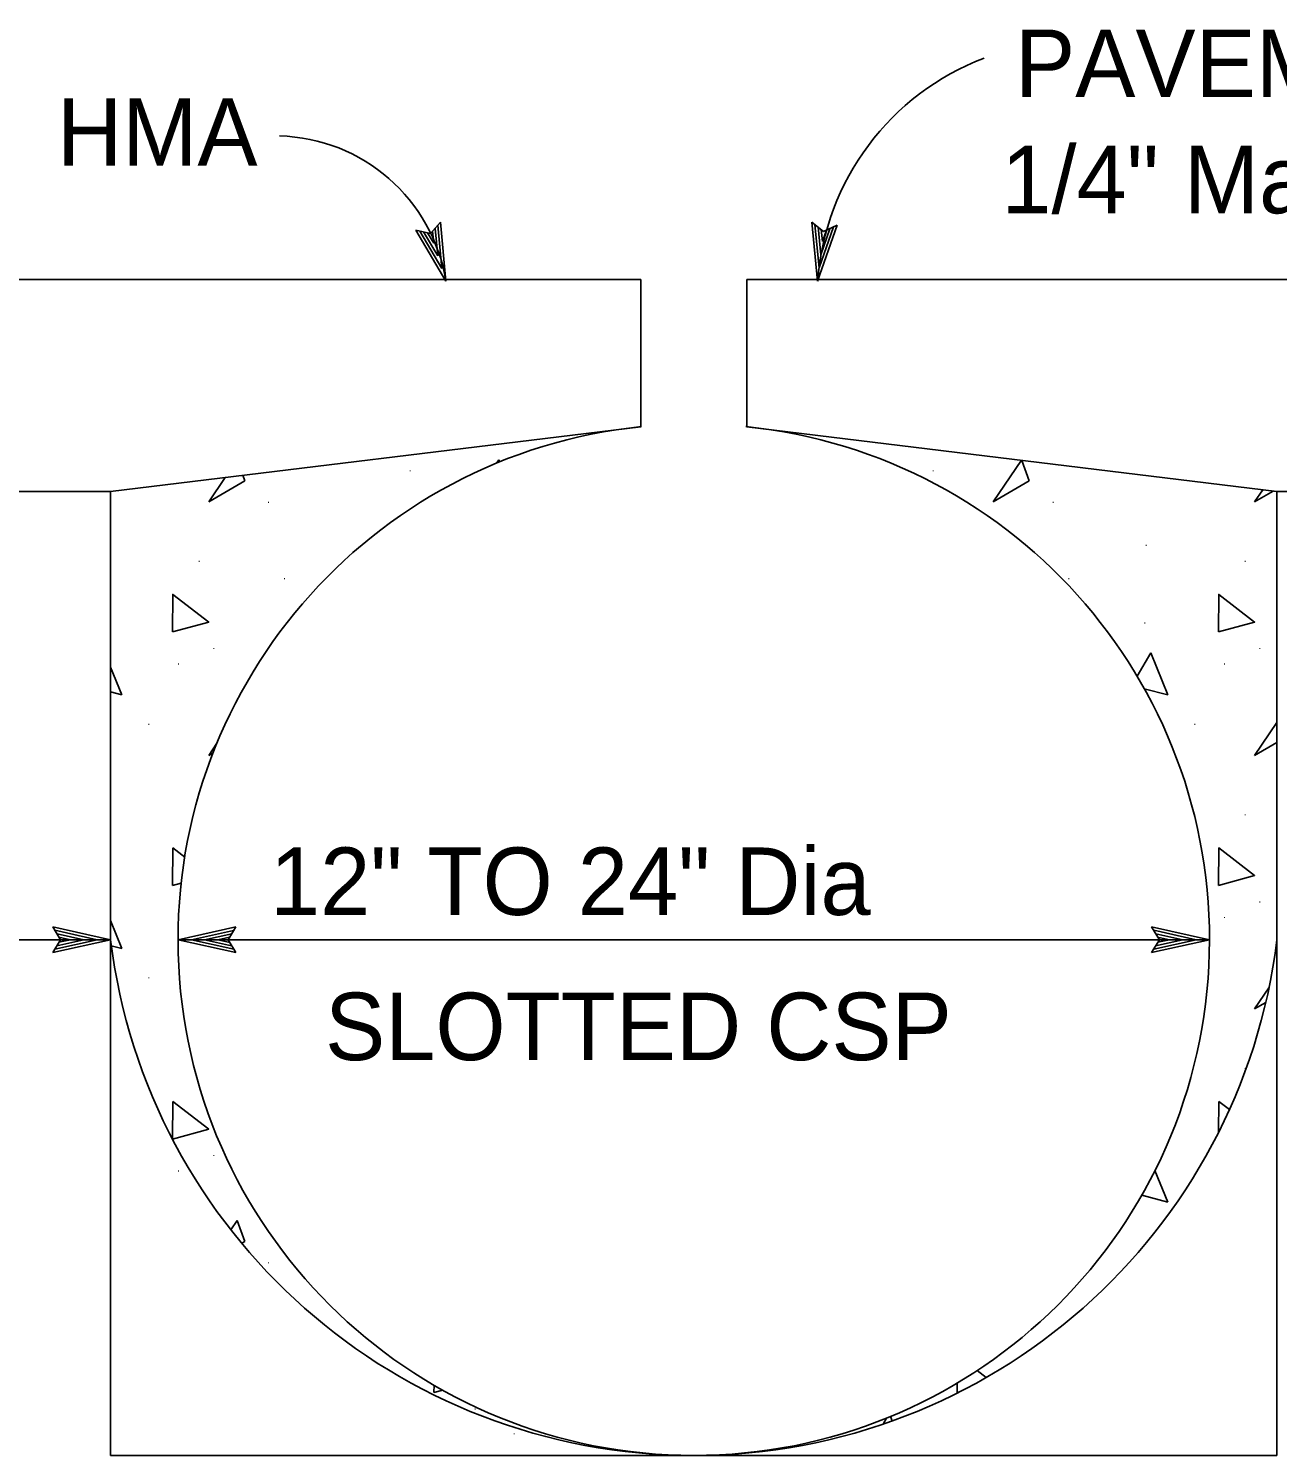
# Model space of a CAD drawing. Extents: x -894 to 866, y -472 to 714.
# Drawn here: x 490.2 to 619.8, y -209 to -61 of the extents above; entities that cross this region are included whole.
import ezdxf

# ---------------------------------------------------------------- set-up
doc = ezdxf.new("R2010")
doc.units = 0
for name, color, linetype in [('56 Stage 3 Anno', 7, 'Continuous'), ('57 Undefined', 7, 'Continuous'), ('60 Nongeo Data', 7, 'Continuous')]:
    doc.layers.add(name, color=color, linetype=linetype)

msp = doc.modelspace()

# ---------------------------------------------------------------- linework, layer by layer
at = {"layer": '56 Stage 3 Anno'}
for p, q in [((531.91, -82.27), (532.94, -81.1)), ((532.66, -81.41), (533.08, -85.91)), ((532.94, -81.1), (532.94, -81.1)), ((532.94, -81.1), (533.51, -87.22)), ((572.07, -87.22), (571.46, -81.1)), ((571.46, -81.1), (571.46, -81.1)), ((571.46, -81.1), (572.68, -82.06)), ((572.23, -85.84), (571.78, -81.38)), ((533.51, -87.22), (530.4, -81.92)), ((530.4, -81.92), (530.4, -81.92)), ((530.4, -81.92), (531.91, -82.27)), ((533.07, -85.9), (530.81, -82.03)), ((532.66, -84.59), (531.19, -82.09)), ((532.24, -83.27), (531.61, -82.21)), ((532.12, -82.02), (532.24, -83.27)), ((532.39, -81.75), (532.66, -84.59)), ((574.11, -81.42), (572.07, -87.22)), ((572.4, -84.48), (572.11, -81.6)), ((573.73, -81.59), (572.24, -85.85)), ((573.34, -81.78), (572.4, -84.48)), ((572.56, -83.1), (572.44, -81.87)), ((572.98, -81.92), (572.56, -83.1)), ((572.68, -82.06), (574.11, -81.42)), ((574.11, -81.42), (574.11, -81.42)), ((533.51, -87.22), (533.51, -87.22)), ((572.07, -87.22), (572.07, -87.22)), ((493.52, -155.54), (492.72, -154.2)), ((492.72, -154.2), (492.72, -154.2)), ((492.72, -154.2), (498.72, -155.54)), ((492.93, -154.56), (497.34, -155.54)), ((493.17, -154.92), (495.95, -155.54)), ((493.34, -155.26), (494.57, -155.54)), ((505.72, -155.54), (511.72, -154.21)), ((507.11, -155.54), (511.48, -154.57)), ((508.48, -155.54), (511.31, -154.92)), ((509.86, -155.54), (511.07, -155.27)), ((511.72, -154.21), (510.92, -155.54)), ((511.72, -154.21), (511.72, -154.21)), ((607.52, -155.54), (606.72, -154.2)), ((606.72, -154.2), (606.72, -154.2)), ((606.72, -154.2), (612.72, -155.54)), ((606.93, -154.56), (611.34, -155.54)), ((607.17, -154.92), (609.95, -155.54)), ((607.34, -155.26), (608.57, -155.54)), ((498.72, -155.54), (445.24, -155.54)), ((498.72, -155.54), (492.72, -156.87)), ((492.72, -156.87), (493.52, -155.54)), ((492.72, -156.87), (492.72, -156.87)), ((497.33, -155.54), (492.95, -156.51)), ((495.95, -155.54), (493.13, -156.16)), ((494.57, -155.54), (493.36, -155.8)), ((498.72, -155.54), (498.72, -155.54)), ((559.22, -155.54), (505.72, -155.54)), ((511.72, -156.88), (505.72, -155.54)), ((505.72, -155.54), (505.72, -155.54)), ((511.5, -156.52), (507.1, -155.54)), ((511.27, -156.16), (508.48, -155.54)), ((511.09, -155.82), (509.86, -155.54)), ((510.92, -155.54), (511.72, -156.88)), ((511.72, -156.88), (511.72, -156.88)), ((559.22, -155.54), (612.72, -155.54)), ((612.72, -155.54), (606.72, -156.87)), ((606.72, -156.87), (607.52, -155.54)), ((606.72, -156.87), (606.72, -156.87)), ((611.33, -155.54), (606.95, -156.51)), ((609.95, -155.54), (607.13, -156.16)), ((608.57, -155.54), (607.36, -155.8)), ((612.72, -155.54), (612.72, -155.54))]:
    msp.add_line(p, q, dxfattribs=at)
for centre, radius, start, end in [((598.88, -89.21), 26.88, 110.7908, 175.7609), ((515.79, -90.1), 17.95, 9.2382, 88.5628)]:
    msp.add_arc(centre, radius, start, end, dxfattribs=at)
at = {"layer": '60 Nongeo Data'}
for p, q in [((553.72, -87.04), (438.72, -87.04)), ((553.72, -102.32), (553.72, -87.04)), ((564.72, -87.04), (679.72, -87.04)), ((564.72, -102.32), (564.72, -87.04)), ((553.72, -102.32), (498.72, -109.04)), ((619.72, -109.04), (564.72, -102.32)), ((498.72, -109.04), (438.72, -109.04)), ((498.72, -109.04), (498.72, -155.54)), ((619.72, -109.04), (679.72, -109.04)), ((619.72, -155.54), (619.72, -109.04)), ((498.72, -155.54), (498.72, -209.04)), ((619.72, -155.54), (619.72, -209.04)), ((559.22, -209.04), (498.72, -209.04)), ((559.22, -209.04), (619.72, -209.04))]:
    msp.add_line(p, q, dxfattribs=at)
for points in [[(550.44, -102.77), (550.47, -102.72)], [(553.54, -102.34), (553.54, -102.35)], [(538.75, -106.11), (538.99, -105.76)], [(538.99, -105.76), (539.07, -105.98)], [(590.28, -110.12), (593.22, -105.8)], [(593.26, -105.81), (594.03, -107.94)], [(508.9, -110.12), (510.62, -107.59)], [(512.65, -107.94), (508.9, -110.12)], [(512.44, -107.36), (512.65, -107.94)], [(594.03, -107.94), (590.28, -110.12)], [(617.4, -110.12), (618.26, -108.86)], [(619.34, -108.99), (617.4, -110.12)], [(605.21, -128.21), (606.62, -125.79)], [(606.62, -125.79), (608.4, -130.15)], [(498.72, -127.26), (499.9, -130.15)], [(499.9, -130.15), (498.72, -129.84)], [(608.4, -130.15), (605.95, -129.5)], [(617.4, -136.42), (619.72, -133.02)], [(508.9, -136.42), (509.75, -135.16)], [(509.35, -136.15), (508.9, -136.42)], [(619.72, -135.08), (617.4, -136.42)], [(505.15, -149.92), (505.18, -146.01)], [(505.18, -146.01), (506.41, -146.97)], [(506.04, -149.67), (505.15, -149.92)], [(498.72, -153.56), (499.9, -156.45)], [(499.9, -156.45), (498.8, -156.16)], [(617.4, -162.72), (618.89, -160.54)], [(618.55, -162.06), (617.4, -162.72)], [(505.15, -176.22), (505.18, -172.32)], [(505.18, -172.32), (508.9, -175.2)], [(613.66, -175.5), (613.68, -172.32)], [(613.68, -172.32), (614.78, -173.16)], [(508.9, -175.2), (505.15, -176.22)], [(607.06, -179.47), (608.4, -182.75)], [(608.4, -182.75), (605.69, -182.04)], [(511.2, -185.64), (511.86, -184.67)], [(511.86, -184.67), (512.65, -186.85)], [(512.65, -186.85), (512.33, -187.03)], [(588.63, -200.22), (589.56, -200.95)], [(532.27, -202.52), (532.28, -201.76)], [(533.18, -202.27), (532.27, -202.52)], [(586.53, -202.52), (586.53, -201.54)], [(586.78, -202.45), (586.53, -202.52)], [(578.86, -205.79), (579.23, -205.16)], [(579.62, -204.99), (579.81, -205.46)], [(552.84, -208.71), (552.5, -208.62)], [(554.04, -208.79), (554.06, -208.82)]]:
    msp.add_lwpolyline(points, dxfattribs=at)
for points in [[(505.15, -123.61), (505.18, -119.71), (508.9, -122.59)], [(613.65, -123.61), (613.68, -119.71), (617.4, -122.59)], [(613.65, -149.92), (613.68, -146.01), (617.4, -148.89)]]:
    msp.add_lwpolyline(points, close=True, dxfattribs=at)
for centre, radius, start, end in [((559.22, -155.54), 53.5, 95.8039, 84.1962), ((559.22, -148.08), 60.96, 187.0275, 352.9725)]:
    msp.add_arc(centre, radius, start, end, dxfattribs=at)

# ---------------------------------------------------------------- texts
at = {"layer": '57 Undefined'}
for s, p in [('PAVEMENT SURFACE', (592.55, -68.12)), ('HMA', (493.17, -75.25)), ('1/4" Max ABOVE BEARING BARS', (591.13, -80.18)), ('12" TO 24" Dia', (515.26, -152.97)), ('SLOTTED CSP', (520.97, -168.03))]:
    msp.add_text(s, height=7, dxfattribs=at).set_placement(p)
at = {"layer": '60 Nongeo Data'}
for p in [(529.66, -106.96), (583.91, -106.96), (514.96, -110.22), (596.34, -110.22), (524.61, -114.69), (605.99, -114.69), (507.77, -116.35), (616.28, -116.35), (516.61, -118.15), (597.99, -118.15), (605.86, -122.74), (509.28, -125.39), (617.78, -125.39), (505.62, -126.99), (614.13, -126.99), (513.3, -127.96), (502.53, -133.26), (611.04, -133.26), (616.28, -142.65), (617.78, -151.69), (505.62, -153.29), (614.13, -153.29), (502.53, -159.56), (616.28, -168.96), (509.28, -177.99), (505.62, -179.59), (514.96, -189.12), (536.4, -204.29), (540.43, -206.86)]:
    msp.add_text('.', height=0.8, dxfattribs=at).set_placement(p)

doc.saveas('drawing.dxf')
